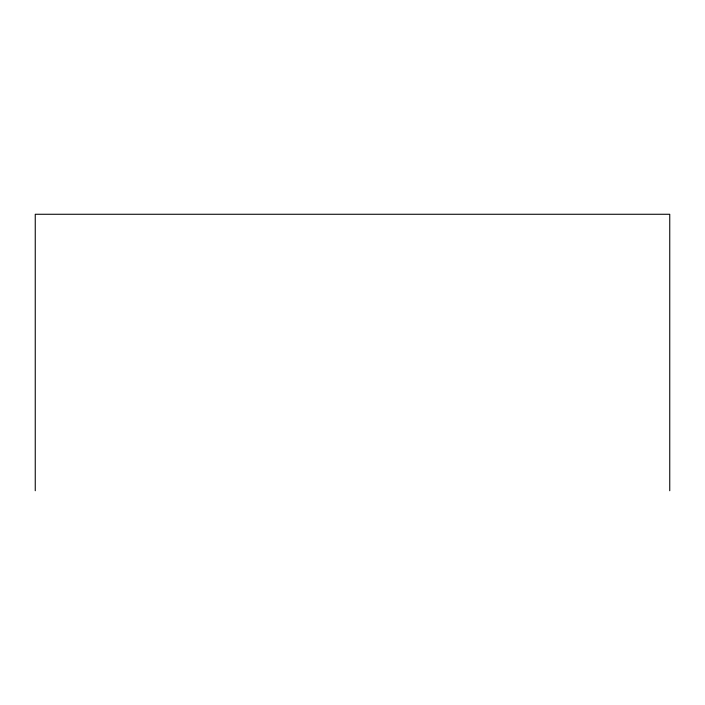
<?xml version="1.0" encoding="UTF-8"?>
<svg xmlns="http://www.w3.org/2000/svg" width="705" height="705" viewBox="0 0 705 705"><rect width="100%" height="100%" fill="white"/><g stroke="black" fill="none" stroke-linecap="round" stroke-linejoin="round"><path stroke-width="1.06" d="M669.75 490.733L669.75 214.267L35.25 214.267L35.25 490.733"/></g></svg>
